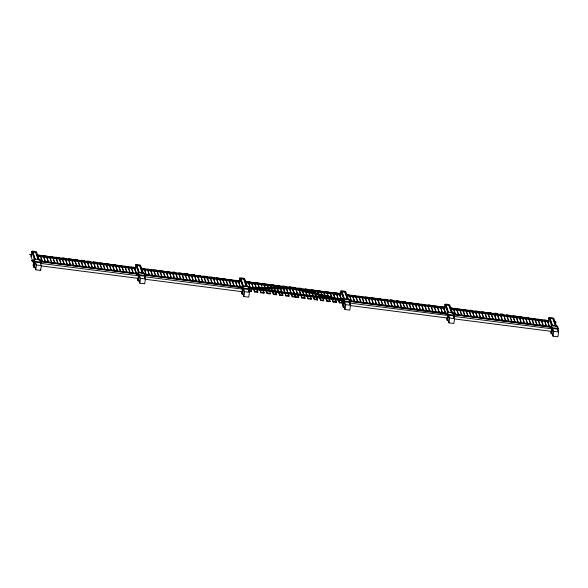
<?xml version="1.0" encoding="UTF-8"?>
<svg xmlns="http://www.w3.org/2000/svg" width="588" height="588" viewBox="0 0 588 588"><rect width="100%" height="100%" fill="white"/><g stroke="black" fill="none" stroke-linecap="round" stroke-linejoin="round"><path stroke-width="0.88" d="M245.314 281.373L245.328 280.976M245.24 281.174L245.688 282.071L245.755 281.696M245.475 281.468L245.49 280.88L245.225 281.321M245.718 281.351L245.541 282.291M245.924 281.946L245.424 281.571M340.107 293.118C340.908 294.816 339.629 290.81 339.629 294.897L340.011 295.705L340.312 293.941M340.018 294.221L339.982 293.206M340.356 293.713L340.437 294.323L340.158 293.522M341.944 299.689L342.047 299.079M342.047 299.704L342.451 299.101L341.929 299.101M342.532 300.078L342.414 299.314M342.098 299.263L329.552 298.05L342.436 300.189L342.576 299.696M33.832 260.513L33.744 261.16L33.832 260.638M134.806 267.797L134.814 268.04M31.649 255.221L31.73 254.641M135.725 268.562L135.754 268.047M239.801 281.77L239.838 281.189L239.757 281.593M239.728 281.909L239.764 281.527M241.903 287.297L241.83 287.767L241.903 287.253L241.859 287.628L144.053 274.978M342.995 300.225L342.907 300.821L343.23 298.719L349.426 299.512L350.228 301.784L349.853 304.408M554.844 322.092C554.565 321.041 557.314 321.776 554.8 322.32M444.962 307.737L444.859 308.31L444.895 307.833M548.009 321.085L547.987 321.246M551.066 326.957L550.971 327.266M238.801 281.343L238.853 281.38M240.926 287.172L240.845 287.664M137.835 273.861L138.393 275.926M340.915 294.492C340.871 294.75 340.9 294.015 340.9 294.595M447.027 313.647L447.012 313.779M443.969 307.458L443.889 308.112M443.903 308.105L443.991 307.458M32.855 260.322C32.061 262.638 30.995 258.845 32.752 260.976M548.994 321.158C548.898 321.511 549.03 320.872 548.92 321.283M30.708 254.736L29.4 254.619M136.842 273.795L136.828 273.876M339.871 294.448L339.923 294.47M40.013 261.631L137.812 273.957M443.903 307.825L442.602 307.62L443.925 307.664M447.02 313.742L446.931 314.183M557.931 331.095L558.306 328.471L557.505 326.208L551.309 325.407L551.059 327.09M551.037 327.244L453.216 314.631M445.991 313.529L446.005 313.455M31.509 260.609L32.788 260.528L32.766 260.976M35.765 267.68L33.994 267.452L33.2 265.188L33.472 263.255L34.126 263.115M35.78 269.841L36.463 265.004L35.464 262.174L40.359 262.799L41.358 265.636L40.668 270.473L35.78 269.841L34.78 267.003L35.464 262.174L34.067 259.058L40.263 259.859L41.064 262.123L40.815 263.872M37.426 255.758L37.536 254.986L134.726 267.452L134.821 268.797L37.632 256.331L37.742 255.559L134.931 268.025M40.55 263.38L138.415 275.765L138.048 278.344L41.109 265.916M46.503 256.927L46.224 256.096L43.461 255.868M55.86 258.007L56.279 257.25L59.087 257.764M65.246 259.146C65.79 257.919 61.96 257.324 62.108 258.742L64.077 264.343M71.493 259.889L71.214 259.051L68.458 258.808L70.722 265.291M80.122 266.482L77.829 259.977C77.028 259.352 73.75 259.183 74.992 260.109M86.385 267.275L84.077 260.719L81.063 260.234L80.85 260.962L82.871 266.695M84.077 260.719L83.797 261.241M90.258 262.167L90.045 261.359L87.215 261.109L89.523 267.672M93.411 262.638L93.83 261.88L96.63 262.373L98.931 268.892M96.638 262.395L96.55 263.034L96.109 262.829M102.841 263.909L102.922 263.248L105.208 269.708M115.432 265.644L115.505 264.982L117.754 271.347M136.688 274.096L136.798 273.324L40.513 260.969M136.886 274.662L136.798 273.324M137.827 274.339L138.107 272.406L144.303 273.2L145.104 275.471L144.729 278.095M139.819 283.188L140.503 278.352L139.503 275.515L144.398 276.147L145.398 278.984L144.707 283.813L139.819 283.188L138.819 280.351L139.503 275.515L138.107 272.406L138.643 273.082M144.589 276.728L242.454 289.112L242.087 291.692L145.148 279.256M156.798 271.017L156.584 270.201L153.755 269.966M166.147 272.09L166.566 271.333L169.373 271.847M175.533 273.229C175.959 271.957 172.203 271.435 172.394 272.825L174.379 278.469M181.78 273.971L181.567 273.163L178.737 272.906L181.023 279.425M190.424 280.616L188.116 274.067C187.329 273.17 183.61 273.633 185.507 274.184M188.116 274.067L187.925 274.633M196.693 281.424L194.385 274.868L191.372 274.383L191.159 275.111L193.18 280.844M194.297 275.515L194.385 274.868M200.589 276.382L200.376 275.574L197.546 275.324L199.832 281.836M209.247 283.056L206.976 276.61L203.955 276.125L203.742 276.852L205.734 282.49M206.976 276.61L206.689 277.132M213.172 278.124L212.959 277.308L210.136 277.058M216.333 278.587L216.751 277.83L219.544 278.33L221.794 284.695M225.763 279.859L225.549 279.05L222.72 278.8M238.118 281.013L235.303 280.549M238.654 281.571L238.765 280.799L141.414 268.393M238.963 281.365L238.86 282.144L141.664 269.671L141.774 268.9L238.963 281.365L238.765 280.799M240.72 287.444L240.83 286.665L144.552 274.317M240.926 288.01L240.83 286.665M241.866 287.686L242.146 285.753L248.342 286.547L249.143 288.818L248.768 291.442M243.851 296.536L244.542 291.699L243.542 288.862L248.437 289.487L249.437 292.324L248.746 297.161L243.851 296.536L242.859 293.699L243.542 288.862L239.75 278.087L239.059 282.924A2.477 0.404 8.1 0 1 239.625 282.718M248.408 291.575L248.628 290.068M251.01 289.333L251.488 291.589L248.356 291.185M252.252 288.759L252.362 287.98L292.875 288.12L292.765 288.892L255.854 288.767M254.994 283.629L257.757 292.398L254.626 291.993L251.855 283.225M257.897 283.203L258.264 283.306L245.681 281.601L248.268 281.953M248.768 287.87L260.3 289.267L248.636 287.488M248.753 287.973L259.962 289.075M261.241 284.371L264.027 293.199L260.896 292.795L260.411 290.516M267.165 293.603L263.975 284.533L264.144 283.82L267.187 284.276L270.392 293.361L270.296 294L267.165 293.603L264.357 284.717M273.354 285.68L273.435 285.018L276.573 294.809L273.435 294.404L270.223 285.276M273.435 294.404L270.605 285.459M279.991 286.606L282.843 295.61L279.704 295.213L276.558 285.371L279.697 285.768M282.718 286.753L283.129 285.996L285.944 286.51L289.112 296.418L285.974 296.014L283.306 288.436M285.944 286.51L285.849 287.157L285.481 286.966M285.974 296.014L283.695 288.635M288.965 287.495L289.377 286.738L292.192 287.253L295.382 297.219L292.243 296.815L289.259 288.341M334.521 299.005L292.927 288.914L292.839 287.569L340.371 293.61L340.423 294.221L327.707 292.28L340.312 293.713M292.243 296.815L291.744 294.478M294.632 294.191L294.742 293.419L248.489 287.488M294.794 294.213L294.904 293.441L342.503 299.498L342.341 299.88M294.742 293.419L294.831 294.764L242.94 288.024L242.072 294.147L243.844 294.375M294.904 293.441L295 294.779L342.025 300.813L342.142 299.704M295.543 297.241L292.434 287.201L295.485 287.672L298.77 296.999L298.682 297.646L295.543 297.241L292.559 288.767M301.688 289.186L301.475 288.377L298.66 288.113M302.666 291.067L304.951 298.447L301.813 298.043L301.313 295.72M304.849 289.656L305.26 288.899L308.075 289.414M308.663 291.082L311.221 299.255L308.083 298.851L306.113 292.354M314.271 290.928L314.065 290.112L311.243 289.847M315.829 294.434L317.491 300.056L314.352 299.652L311.522 290.707M320.952 291.971L323.76 300.858L320.622 300.461L317.527 290.751L320.658 291.148M326.862 292.662C327.384 291.428 323.576 290.854 323.723 292.258L326.899 301.262L330.03 301.666L326.95 292.016M326.899 301.262L324.106 292.434M329.905 298.248L341.966 299.557L342.106 299.961M333.528 293.699L336.299 302.467L333.168 302.07L332.683 299.799M338.916 293.486L339.474 293.699M338.019 298.836L336.409 293.339L339.173 293.522M339.908 295.69L340.18 293.846M342.569 303.276L339.438 302.871L336.689 294.162M339.754 294.375L342.664 302.629L342.363 304.841L343.164 307.112L344.928 307.34M345.501 293.294L345.729 291.685A2.477 0.404 8.1 0 0 343.363 290.972A2.477 0.404 8.1 0 0 340.856 290.979M344.943 309.501L345.634 304.665L344.634 301.828L349.522 302.46L350.522 305.29L349.838 310.126L344.943 309.501L343.943 306.664L344.634 301.828L340.834 291.053L340.151 295.889L341.327 299.226M349.713 303.033L447.578 315.425L447.211 318.005L350.279 305.569M361.914 297.322L361.995 296.661L363.943 302.188M368.161 298.065L368.242 297.403L370.491 303.768M377.518 299.138L377.937 298.381L380.737 298.88L383.023 305.348M386.904 300.284L386.985 299.623L389.285 306.142M393.151 301.019C393.673 299.652 389.616 299.321 390.101 300.549M396.29 301.423L396.702 300.666L399.502 301.166L401.825 307.737M405.713 302.695L405.441 301.864L402.684 301.615M408.873 303.165L409.292 302.408L412.1 302.923M418.303 304.437L418.024 303.599L415.268 303.357M430.879 306.172C431.394 304.944 427.483 304.334 427.741 305.767L429.681 311.272M442.154 312.669L440.515 306.796L443.528 307.23L445.682 313.286M443.786 307.884L443.896 307.112L346.641 294.691M444.094 307.678L443.984 308.457L346.795 295.984L346.905 295.213L444.094 307.678L443.896 307.112M446.049 314.323L445.961 312.978L349.676 300.63M447.608 314.183L447.813 312.735L444.873 304.4L444.19 309.237L445.66 313.404M453.561 315.8L454.561 318.637L453.877 323.474L448.982 322.849L449.673 318.012L448.673 315.175L453.561 315.8L454.267 315.131L448.071 314.33L448.673 315.175L447.983 320.012L447.196 320.46L448.071 314.33L447.27 312.066L453.466 312.86L454.267 315.131L453.892 317.755M453.752 316.381L551.617 328.773L551.25 331.353L454.311 318.916M472.201 311.412C472.715 310.148 468.974 309.626 469.062 311.008L471.017 316.557M478.448 312.147L478.235 311.339L475.405 311.089M487.805 313.228L488.224 312.471L491.017 312.963L493.325 319.482M491.031 312.985L490.701 313.485M497.191 314.367C497.705 313.103 493.869 312.581 494.052 313.963L496.074 319.696M503.46 315.168C504.078 313.61 499.322 313.72 500.653 314.654M506.621 315.638L507.032 314.881L509.833 315.381L512.133 321.901M509.847 315.396L509.509 315.896M516.043 316.91L515.772 316.079L513.008 315.852L515.272 322.312M519.204 317.373L519.623 316.623L522.416 317.116L524.4 322.731M528.634 318.645L528.421 317.836L525.599 317.571M541.217 320.386L541.004 319.578L538.174 319.328M544.525 320.151L547.281 320.622M547.825 321.232L547.935 320.46L450.746 307.987M548.134 321.026L548.023 321.798L450.834 309.332L450.945 308.56L548.134 321.026L547.935 320.46M548.229 322.577L548.913 317.748A2.477 0.404 8.1 0 1 551.441 317.667A2.477 0.404 8.1 0 1 553.808 318.373L556.74 326.707L557.505 326.208L557.321 327.494M549.17 326.34L547.818 322.114M557.6 329.148L558.6 331.985L557.909 336.821L553.021 336.189L553.705 331.353L552.713 328.523L557.6 329.148L558.306 328.471L552.11 327.678L552.713 328.523L552.022 333.352L551.235 333.8L552.11 327.678L548.913 317.748M551.037 327.215L551.595 328.935M241.866 287.591L242.425 289.274M349.176 301.284L446.961 314.117L447.27 312.066L447.813 312.735M33.781 260.969L34.067 259.058L34.611 259.734L31.671 251.399L30.988 256.228L34.03 264.843L34.354 262.586L33.773 260.999L34.405 261.182M342.944 300.637L343.517 302.239L343.194 304.496L341.915 300.894M49.715 256.618L52.847 257.022M99.798 262.858L102.9 263.226M112.389 264.6L115.483 264.967M118.68 265.467L121.812 265.872M124.972 266.335L128.008 266.658M131.264 267.209L134.402 267.606M131.175 267.849L132.991 273.008M159.987 270.708L163.126 271.105M251.568 282.409L254.707 282.813M270.311 284.629L273.413 284.996M330.022 293.118L331.448 297.19M330.111 292.486L333.249 292.89M365.119 297.014L368.22 297.381M421.552 304.253L424.683 304.657M434.135 305.995L437.274 306.399M456.663 308.884L459.794 309.288M245.505 282.122L245.586 281.218M340.437 293.809L340.246 293.361M342.216 299.902L342.253 298.998M32.832 260.322L32.81 260.771M32.458 251.693L35.037 259.19L35.302 259.499L32.855 252.024L35.64 252.502L38.235 259.874L38.632 259.653L35.927 252.134M136.489 265.034L139.077 272.538L141.539 273.126M240.529 278.381L243.116 285.886L243.381 286.194L240.933 278.719L243.719 279.197L246.313 286.569L246.703 286.341L244.005 278.83M341.621 291.347L344.208 298.851M445.66 304.694L448.247 312.199L448.504 312.5L446.057 305.025L448.842 305.51L451.437 312.882L451.834 312.654L449.129 305.135M549.662 318.108L552.286 325.539L554.014 326.039M245.586 281.402L245.74 282.857L284.629 287.848M340.033 293.677L339.967 293.25L340.011 295.705M340.54 294.022L327.487 292.185M40.359 262.799L41.064 262.123L34.868 261.329L33.994 267.452L34.78 267.003M144.398 276.147L145.104 275.471L138.908 274.677L138.033 280.799L139.804 281.027M248.437 289.487L249.143 288.818M349.522 302.46L350.228 301.784L344.031 300.99L343.164 307.112L343.943 306.664M33.2 265.188L33.92 264.571M40.263 259.859L39.499 260.359L36.566 252.024A2.477 0.404 8.1 0 0 34.2 251.319A2.477 0.404 8.1 0 0 31.686 251.319M144.303 273.2L143.538 273.707L140.606 265.372A2.477 0.404 8.1 0 0 138.239 264.659A2.477 0.404 8.1 0 0 135.725 264.666M248.342 286.547L247.577 287.054L244.637 278.712A2.477 0.404 8.1 0 0 242.278 278.006A2.477 0.404 8.1 0 0 239.764 278.014M348.669 300.02L349.426 299.512M453.466 312.86L452.701 313.367L449.769 305.025A2.477 0.404 8.1 0 0 447.402 304.319A2.477 0.404 8.1 0 0 444.888 304.327M408.903 303.114L409.579 303.041M462.94 309.575L466.041 310.023M138.819 280.351L138.033 280.799L137.232 278.528M242.859 293.699L242.072 294.147L241.271 291.876M345.2 299.255L347.795 299.314L345.09 291.795M245.512 281.711L245.519 281.975M304.9 289.597L305.466 289.531M340.305 293.61L327.648 292.332M342.157 299.829L342.201 299.476M352.704 295.47L355.762 295.94M342.231 299.079L342.253 299.792M37.331 255.06L40.278 255.486M544.591 320.754L546.193 326.009M342.635 302.908L343.289 302.776M138.07 278.183L138.746 278.109M242.109 291.53L242.785 291.45M447.233 317.843L447.909 317.763M551.272 331.191L551.948 331.11M450.68 308.038L453.304 308.406M141.576 268.378L144.383 268.885M346.7 294.684L349.515 295.198M245.519 281.174L245.549 281.556M248.636 287.392L288.113 287.51M547.171 320.504L549.692 326.752M258.007 283.409L245.725 281.806L292.875 288.12L292.677 287.554L245.431 281.468M340.121 294.235L293.037 288.142L337.291 298.873M554.793 322.011L556.16 322.165M238.824 281.586L237.479 281.307M351.139 295.999L352.954 296.234M288.796 288.385L292.765 288.892M292.927 288.914L296.109 289.318M301.071 289.957L339.96 294.948M244.108 286.282L246.313 286.569M453.715 313.977L550 326.325L550.199 326.891L453.921 314.543M248.82 288.069L294.941 293.985M295.11 294.007L342.135 300.042M40.712 261.542L136.997 273.89M144.751 274.883L241.036 287.238M349.882 301.196L446.16 313.551M248.445 290.546L251.583 290.942M254.714 291.347L257.853 291.751M260.984 292.155L264.122 292.552M267.253 292.956L270.392 293.361M273.53 293.757L276.661 294.162M279.8 294.566L282.931 294.97M286.069 295.367L289.2 295.771M292.339 296.176L295.47 296.572M295.639 296.595L298.77 296.999M301.909 297.403L305.04 297.8M308.178 298.204L311.309 298.608M314.448 299.013L317.579 299.41M320.717 299.814L323.856 300.218M326.987 300.615L330.125 301.019M333.256 301.423L336.395 301.828M339.526 302.225L342.664 302.629M36.463 265.004L41.358 265.636M140.503 278.352L145.398 278.984M244.542 291.699L249.437 292.324M345.634 304.665L350.522 305.29M449.673 318.012L454.561 318.637M553.705 331.353L558.6 331.985M248.621 287.591L259.955 289.193M329.919 298.153L342.12 299.858M297.807 288.752L341.937 299.468M260.954 283.556L257.831 283.122L259.543 288.061M150.594 269.591L147.5 269.208L149.33 275.331M386.963 299.601L383.861 299.219L385.772 305.569M374.497 298.16L371.366 297.741L373.615 304.158M361.973 296.646L358.871 296.264L360.716 302.43M535.006 318.872L531.89 318.439L534.088 324.76M248.423 282.034L250.444 287.723M109.228 264.13L106.09 263.725L108.346 270.127M553.168 318.483L555.873 326.002M139.966 265.482L142.663 273.001L142.274 273.222L139.679 265.849L136.894 265.372L139.341 272.847M541.298 319.725L543.51 325.98M528.708 317.983L530.957 324.348M484.784 312.243L481.653 311.824L483.924 318.292M430.96 305.51L432.908 311.03M232.142 280.086L229.041 279.638L230.93 285.143M555.476 326.222L552.882 318.85L550.096 318.373L552.544 325.848M552.022 333.352L553.021 336.189M550.442 331.536L551.235 333.8M544.775 321.07L546.59 326.23M541.769 321.945L542.864 325.068M538.446 320.122L540.372 325.583M538.086 319.982L540.005 325.443M535.565 320.445L537.226 325.164M535.47 321.092L536.859 325.024M532.059 319.901L533.72 324.62M528.913 319.438L530.31 323.407M525.87 318.395L527.826 323.944M525.496 318.248L527.451 323.797M522.901 319.38L524.033 322.577M519.3 316.734L521.549 323.128M519.483 318.174L521.174 322.974M516.426 317.072L518.41 322.716M516.617 318.52L518.035 322.555M513.192 317.314L514.897 322.151M510.039 316.851L511.758 321.732M506.709 314.992L509.002 321.496M506.907 316.454L508.62 321.327M504.129 316.168L505.856 321.077M504.328 317.63L505.188 320.085M500.417 314.124L502.725 320.68M500.616 315.587L502.343 320.504M497.279 313.72L499.587 320.276M497.764 316.006L499.212 320.1M494.721 314.955L496.456 319.872M491.23 314.44L492.942 319.313M487.9 312.581L490.186 319.086M488.091 314.036L489.811 318.916M485.071 313.051L487.055 318.696M485.262 314.499L486.401 317.726M481.844 313.294L483.549 318.13M478.536 311.5L480.793 317.902M479.014 313.749L480.418 317.748M475.685 311.905L477.654 317.498M475.31 311.743L477.287 317.344M472.289 310.765L474.523 317.108M472.48 312.206L474.156 316.961M469.437 311.155L471.392 316.712M466.321 310.809L468.261 316.322M466.505 312.243L467.614 315.389M463.19 310.413L465.123 315.918M463.094 311.052L464.755 315.778M460.073 310.067L461.992 315.528M459.978 310.714L461.631 315.389M456.935 309.663L458.86 315.124M456.567 309.531L458.493 314.992M453.546 308.546L455.671 314.565M453.76 310.052L455.274 314.352M450.717 309.001L452.231 313.301M447.02 313.838L447.578 315.425M447.983 320.012L448.982 322.849M443.778 308.774L444.991 312.206M446.402 318.189L447.196 320.46M440.735 307.722L442.551 312.882M437.545 307.179L439.471 312.64M437.729 308.604L439.104 312.5M434.407 306.774L436.333 312.235M434.047 306.642L435.965 312.103M431.43 307.744L432.819 311.677M428.115 305.907L430.048 311.419M424.962 305.451L426.917 311.001M424.874 306.098L426.271 310.06M422.11 305.841L423.507 309.81M421.736 305.694L423.411 310.449M418.391 303.79L420.648 310.185M418.862 306.032L420.273 310.03M415.54 304.187L417.509 309.788M415.165 304.033L417.135 309.626M412.666 304.533L414.371 309.369M412.578 305.179L413.996 309.207M408.961 302.519L411.233 308.965M409.16 303.967L410.858 308.803M405.808 302.048L408.094 308.553M405.999 303.511L407.433 307.568M403.243 303.276L404.963 308.149M402.868 303.107L404.581 307.98M400.002 303.467L401.156 306.738M396.378 300.777L398.686 307.333M396.577 302.239L398.304 307.156M393.82 302.011L395.548 306.929M393.725 302.658L395.173 306.752M390.109 299.976L392.416 306.524M390.307 301.438L392.034 306.355M387.191 301.093L388.624 305.157M384.434 300.858L386.147 305.738M381.222 301.152L382.641 305.187M377.614 298.498L379.885 304.944M377.805 299.946L379.51 304.782M375.063 299.755L376.754 304.555M374.975 300.402L376.379 304.4M371.557 299.204L373.248 303.996M368.441 298.858L369.837 302.82M365.398 297.807L367.353 303.364M365.023 297.66L366.986 303.217M362.465 298.895L363.854 302.835M359.15 297.065L361.091 302.57M356.034 296.719L357.96 302.181M355.938 297.366L357.592 302.048M352.896 296.315L354.549 300.997M352.807 296.962L354.454 301.644M349.816 296.058L351.631 301.218M349.419 295.845L351.234 301.005M345.729 291.685L348.375 299.182M347.287 297.381L348.192 299.954M347.405 299.535L344.803 292.163L342.025 291.685L344.465 299.16M339.864 293.603L340.04 294.088M339.445 294.404L341.15 299.241M338.585 300.453L339.438 302.871M333.727 295.161L334.587 297.594M335.439 300.034L336.299 302.467M330.397 293.302L331.83 297.359M332.022 298.814L333.168 302.07M327.149 293.486L328.302 296.756M329.456 300.027L330.03 301.666M317.726 292.214L319.174 296.337M319.754 297.984L320.622 300.461M314.367 290.281L315.241 292.773M314.859 292.589L317.491 300.056M311.14 290.523L314.352 299.652M308.274 290.891L309.751 295.073M310.633 297.579L311.221 299.255M305.731 292.163L308.083 298.851M302.577 291.714L303.467 294.235M304.356 296.764L304.951 298.447M299.241 289.825L300.718 294.037M299.145 290.472L301.813 298.043M295.992 290.016L298.682 297.646M292.398 288.745L295.382 297.219M289.649 288.546L291.141 292.78M286.738 289.678L287.628 292.207M280.777 289.759L282.843 295.61M276.764 286.848L278.234 291.031M278.822 292.699L279.704 295.213M273.648 286.503L275.404 291.486M275.985 293.147L276.573 294.809M267.4 285.761L268.848 289.884M262.586 289.105L264.027 293.199M258.014 284.614L259.168 287.885M260.028 290.34L260.896 292.795M254.898 284.269L256.045 287.517M257.184 290.773L257.757 292.398M251.48 283.056L254.626 291.993M248.93 284.335L250.069 287.561M245.608 282.475L247.026 286.51M238.441 280.954L240.529 287.091M238.346 281.601L240.463 287.613M235.604 281.409L237.42 286.569M235.215 281.196L237.03 286.356M232.422 280.866L234.34 286.327M232.605 282.291L233.98 286.187M229.195 281.108L230.841 285.79M226.13 279.998L228.071 285.511M226.035 280.645L227.703 285.364M222.992 279.601L224.932 285.106M222.624 279.454L224.565 284.967M219.743 279.785L221.139 283.747M216.421 277.94L218.655 284.291M216.612 279.381L218.288 284.144M213.547 278.278L215.517 283.872M213.738 279.719L215.142 283.717M210.695 278.675L212.386 283.475M210.041 277.72L212.011 283.32M207.167 278.058L208.865 282.894M203.838 276.206L206.109 282.652M201.25 277.367L202.97 282.24M201.449 278.822L202.301 281.262M197.737 276.794L199.457 281.667M194.871 277.154L196.311 281.248M191.254 274.464L193.562 281.02M188.314 275.529L190.042 280.447M184.977 273.663L187.285 280.219M185.176 275.125L186.911 280.042M182.155 274.14L184.162 279.829M182.633 276.411L183.493 278.844M178.928 274.383L180.648 279.256M175.621 272.582L177.892 279.035M176.099 274.846L177.517 278.874M172.769 272.986L174.754 278.631M169.939 273.442L171.63 278.242M169.564 273.288L171.255 278.087M166.235 271.443L168.491 277.845M166.426 272.891L168.117 277.69M163.405 271.899L165.36 277.455M163.038 271.752L164.713 276.514M160.546 272.288L162.229 277.051M160.179 272.141L161.854 276.904M156.886 270.37L159.105 276.661M157.349 272.589L158.738 276.522M154.027 270.752L155.967 276.257M153.659 270.612L155.599 276.117M150.91 270.406L152.557 275.088M150.815 271.053L152.461 275.735M147.772 270.01L149.697 275.471M144.685 269.745L146.5 274.905M144.295 269.532L146.111 274.692M141.855 270.208L142.759 272.788M138.356 272.244L135.71 264.74L135.019 269.576L136.489 273.743M134.615 268.231L136.519 273.626M134.307 268.253L135.821 272.553M131.565 268.069L133.38 273.222M128.382 267.518L130.029 272.2M128.566 268.944L129.941 272.847M125.244 267.114L127.17 272.582M124.877 266.981L126.802 272.442M122.091 266.658L124.031 272.163M121.995 267.297L123.664 272.024M119.232 267.04L120.621 270.972M118.864 266.901L120.525 271.619M115.711 266.438L117.108 270.406M112.668 265.394L114.623 270.943M112.293 265.239L114.248 270.796M109.787 265.732L111.477 270.531M109.699 266.379L111.11 270.377M106.281 265.173L107.972 269.973M103.128 264.71L104.546 268.745M100.085 263.667L102.069 269.311M99.71 263.505L101.695 269.15M97.41 265.475L98.269 267.915M93.507 261.991L95.793 268.495M93.698 263.446L95.418 268.326M90.346 261.52L92.654 268.077M90.831 263.806L92.272 267.9M87.406 262.586L89.141 267.503M84.275 262.182L85.716 266.276M80.946 260.315L83.253 266.871M78.594 263.064L79.453 265.504M74.698 259.58L76.984 266.077M74.889 261.035L76.609 265.908M71.868 260.043L73.853 265.688M72.059 261.498L73.478 265.526M68.642 260.286L70.34 265.129M65.334 258.5L67.591 264.901M65.525 259.947L66.936 263.946M62.482 258.896L64.452 264.497M59.645 259.345L61.321 264.108M59.557 259.992L60.674 263.167M55.956 257.36L58.19 263.703M56.139 258.801L57.815 263.556M53.126 257.809L55.066 263.314M53.31 259.242L54.699 263.174M50.267 258.198L51.928 262.917M49.899 258.051L51.56 262.77M46.871 257.066L48.789 262.527M46.775 257.706L48.15 261.609M43.733 256.662L45.658 262.123M43.365 256.522L45.291 261.991M40.645 256.405L42.468 261.564M40.859 257.904L41.77 260.484M37.816 256.86L38.727 259.44M40.168 269.054L40.668 270.473M342.378 300.056C341.944 298.572 342.245 303.386 341.797 300.777M135.042 269.502A2.477 0.404 8.1 0 1 135.534 269.37M31.002 256.155A2.477 0.404 8.1 0 1 31.451 256.03M340.165 295.815A2.477 0.404 8.1 0 1 340.761 295.683M444.205 309.163A2.477 0.404 8.1 0 1 444.263 309.119M548.244 322.503A2.477 0.404 8.1 0 1 548.891 322.371M342.892 300.703L342.936 300.306L342.892 300.674"/></g></svg>
